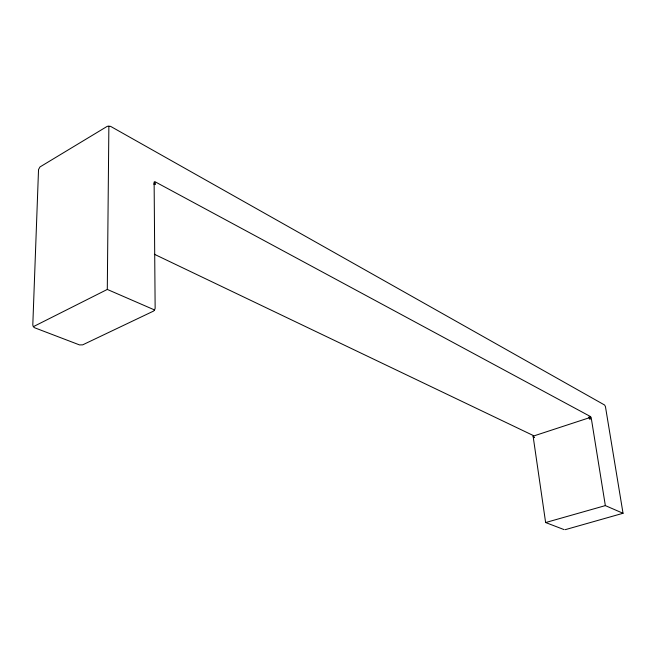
<?xml version="1.0" encoding="UTF-8"?>
<svg xmlns="http://www.w3.org/2000/svg" width="656" height="656" viewBox="0 0 656 656"><rect width="100%" height="100%" fill="white"/><g stroke="black" fill="none" stroke-linecap="round" stroke-linejoin="round"><path stroke-width="0.98" d="M108.871 126.059L107.297 289.435L33.341 326.663L32.8 325.032L38.532 169.568L39.983 166.944L107.33 126.288L110.536 126.337L604.611 405.023L605.447 406.622L623.036 513.279L565.292 529.654M154.504 182.516L153.939 184.311L155.529 184.418L154.775 181.605L590.785 416.716L588.711 417.142L589.941 419.463L591.146 417.396L605.349 505.604L623.036 513.279M33.341 326.663L34.555 327.738L79.507 344.908L82.664 344.859L153.57 311.075L154.554 309.952L155.144 308.304L154.119 182.007M590.646 417.323L533.057 436.183M605.349 505.604L545.628 522.545L533.131 436.388L534.255 437.65L533.033 435.404L154.39 254.274M564.16 529.638L545.628 522.545M154.554 309.952L107.297 289.435"/></g></svg>
